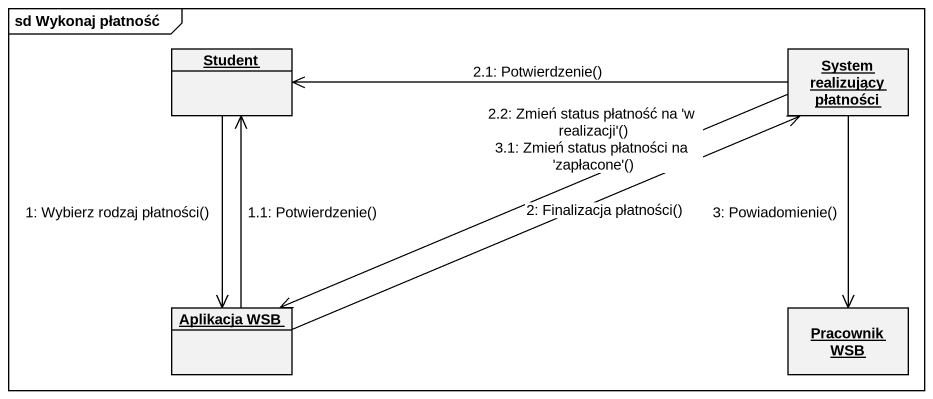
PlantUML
@startuml
mainframe sd Wykonaj płatność
hide circle
hide empty members
object Student
object "System realizujący płatności" as System_realizujący_płatności
object "Aplikacja WSB" as Aplikacja_WSB
object "Pracownik WSB" as Pracownik_WSB
Student --> Aplikacja_WSB : 1: Wybierz rodzaj płatności()
Aplikacja_WSB -up-> Student : 1.1: Potwierdzenie()
Aplikacja_WSB -right-> System_realizujący_płatności : 2: Finalizacja płatności()
System_realizujący_płatności -left-> Student : 2.1: Potwierdzenie()
System_realizujący_płatności -left-> Aplikacja_WSB : 2.2: Zmień status płatność na 'w realizacji'()\n3.1: Zmień status płatności na 'zapłacone'()
System_realizujący_płatności --> Pracownik_WSB : 3: Powiadomienie()
@enduml
